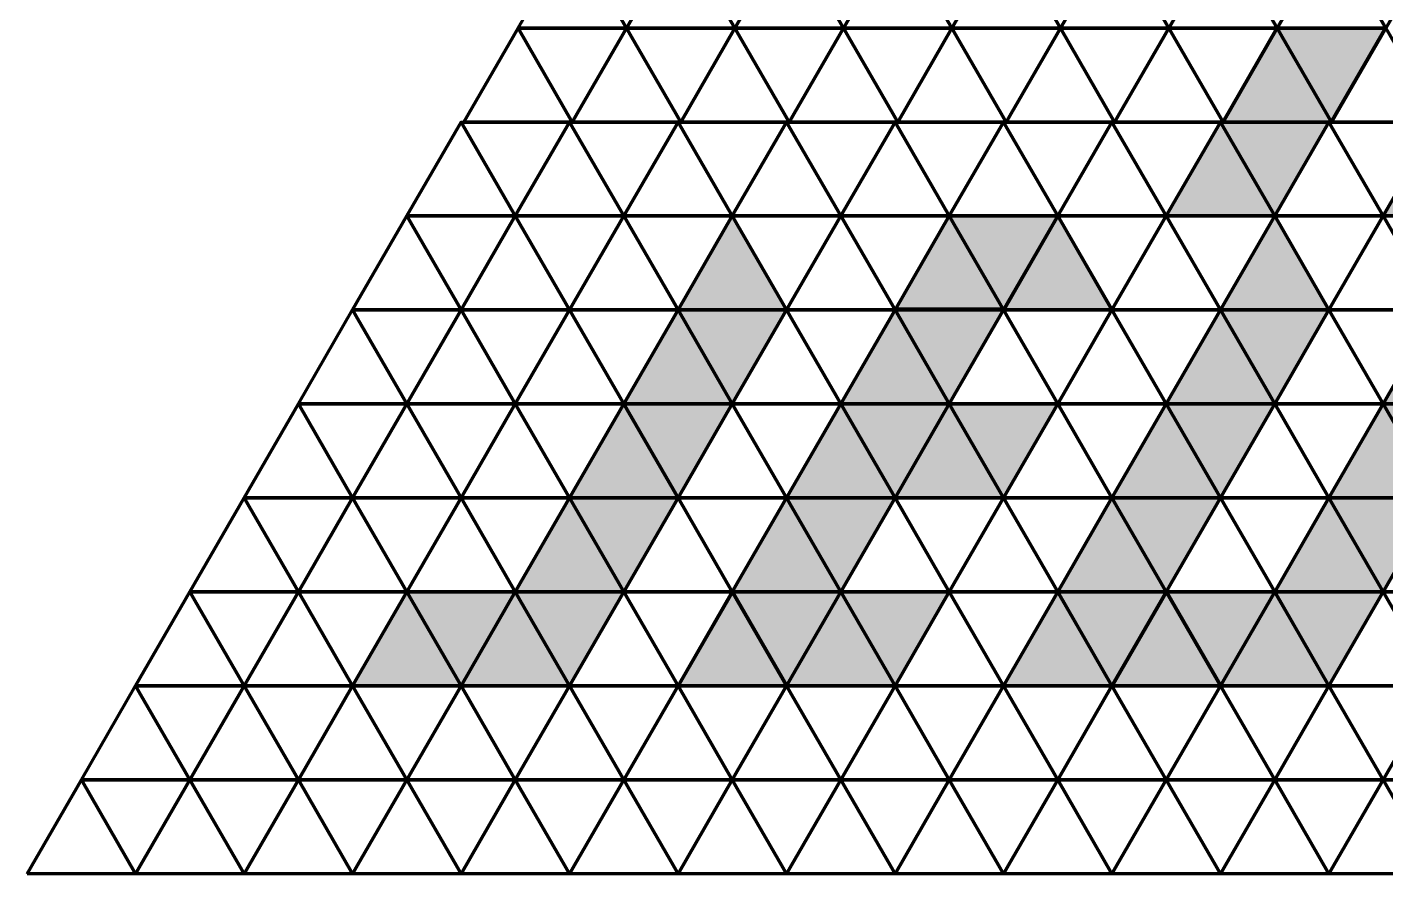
# Model space of a CAD drawing. Header units: inches. Extents: x 18 to 882, y -1167 to -33.
# Drawn here: x 337.3 to 564.4, y -830.6 to -689.2 of the extents above; entities that cross this region are included whole.
import ezdxf

# ---------------------------------------------------------------- set-up
doc = ezdxf.new("R2010")
doc.units = ezdxf.units.IN
doc.header["$MEASUREMENT"] = 0
doc.layers.add('Layer 1', color=7, linetype='Continuous')

# ---------------------------------------------------------------- blocks, each defined once
blk = doc.blocks.new('block 6')
at = {"layer": 'Layer 1', "true_color": 0xa7a9ab}
h = blk.add_hatch(color=253, dxfattribs=at)
h.dxf.hatch_style = 2
h.paths.add_polyline_path([(537.01, -704.91), (546.08, -689.21), (555.15, -704.91)])
h = blk.add_hatch(color=253, dxfattribs=at)
h.dxf.hatch_style = 2
h.paths.add_polyline_path([(564.23, -689.21), (555.16, -704.91), (546.09, -689.21)])
h = blk.add_hatch(color=253, dxfattribs=at)
h.dxf.hatch_style = 2
h.paths.add_polyline_path([(527.73, -720.58), (536.8, -704.87), (545.87, -720.58)])
h = blk.add_hatch(color=253, dxfattribs=at)
h.dxf.hatch_style = 2
h.paths.add_polyline_path([(554.95, -704.87), (545.88, -720.58), (536.81, -704.87)])
h = blk.add_hatch(color=253, dxfattribs=at)
h.dxf.hatch_style = 2
h.paths.add_polyline_path([(564.14, -720.85), (573.2, -705.15), (582.27, -720.85)])
h = blk.add_hatch(color=253, dxfattribs=at)
h.dxf.hatch_style = 2
h.paths.add_polyline_path([(446.03, -736.43), (455.1, -720.73), (464.17, -736.43)])
h = blk.add_hatch(color=253, dxfattribs=at)
h.dxf.hatch_style = 2
h.paths.add_polyline_path([(482.41, -736.44), (491.48, -720.73), (500.55, -736.44)])
h = blk.add_hatch(color=253, dxfattribs=at)
h.dxf.hatch_style = 2
h.paths.add_polyline_path([(509.61, -720.72), (500.55, -736.43), (491.48, -720.72)])
h = blk.add_hatch(color=253, dxfattribs=at)
h.dxf.hatch_style = 2
h.paths.add_polyline_path([(500.79, -736.43), (509.86, -720.73), (518.92, -736.43)])
h = blk.add_hatch(color=253, dxfattribs=at)
h.dxf.hatch_style = 2
h.paths.add_polyline_path([(536.72, -736.43), (545.79, -720.72), (554.85, -736.43)])
h = blk.add_hatch(color=253, dxfattribs=at)
h.dxf.hatch_style = 2
h.paths.add_polyline_path([(437.22, -752.13), (446.29, -736.43), (455.36, -752.13)])
h = blk.add_hatch(color=253, dxfattribs=at)
h.dxf.hatch_style = 2
h.paths.add_polyline_path([(464.43, -736.42), (455.36, -752.12), (446.29, -736.42)])
h = blk.add_hatch(color=253, dxfattribs=at)
h.dxf.hatch_style = 2
h.paths.add_polyline_path([(473.35, -752.15), (482.41, -736.44), (491.48, -752.15)])
h = blk.add_hatch(color=253, dxfattribs=at)
h.dxf.hatch_style = 2
h.paths.add_polyline_path([(500.55, -736.08), (491.48, -751.78), (482.41, -736.08)])
h = blk.add_hatch(color=253, dxfattribs=at)
h.dxf.hatch_style = 2
h.paths.add_polyline_path([(527.65, -752.14), (536.72, -736.43), (545.79, -752.14)])
h = blk.add_hatch(color=253, dxfattribs=at)
h.dxf.hatch_style = 2
h.paths.add_polyline_path([(554.85, -736.42), (545.79, -752.13), (536.72, -736.42)])
h = blk.add_hatch(color=253, dxfattribs=at)
h.dxf.hatch_style = 2
h.paths.add_polyline_path([(563.91, -752.14), (572.98, -736.43), (582.04, -752.14)])
h = blk.add_hatch(color=253, dxfattribs=at)
h.dxf.hatch_style = 2
h.paths.add_polyline_path([(427.81, -767.84), (436.87, -752.13), (445.94, -767.84)])
h = blk.add_hatch(color=253, dxfattribs=at)
h.dxf.hatch_style = 2
h.paths.add_polyline_path([(455.36, -752.12), (446.29, -767.83), (437.23, -752.12)])
h = blk.add_hatch(color=253, dxfattribs=at)
h.dxf.hatch_style = 2
h.paths.add_polyline_path([(464.28, -767.86), (473.35, -752.16), (482.41, -767.86)])
h = blk.add_hatch(color=253, dxfattribs=at)
h.dxf.hatch_style = 2
h.paths.add_polyline_path([(491.48, -752.15), (482.41, -767.85), (473.35, -752.15)])
h = blk.add_hatch(color=253, dxfattribs=at)
h.dxf.hatch_style = 2
h.paths.add_polyline_path([(482.41, -767.86), (491.48, -752.15), (500.55, -767.86)])
h = blk.add_hatch(color=253, dxfattribs=at)
h.dxf.hatch_style = 2
h.paths.add_polyline_path([(509.61, -752.14), (500.55, -767.84), (491.48, -752.14)])
h = blk.add_hatch(color=253, dxfattribs=at)
h.dxf.hatch_style = 2
h.paths.add_polyline_path([(518.59, -767.85), (527.65, -752.14), (536.72, -767.85)])
h = blk.add_hatch(color=253, dxfattribs=at)
h.dxf.hatch_style = 2
h.paths.add_polyline_path([(545.79, -752.14), (536.72, -767.84), (527.65, -752.14)])
h = blk.add_hatch(color=253, dxfattribs=at)
h.dxf.hatch_style = 2
h.paths.add_polyline_path([(554.84, -767.85), (563.91, -752.14), (572.98, -767.85)])
h = blk.add_hatch(color=253, dxfattribs=at)
h.dxf.hatch_style = 2
h.paths.add_polyline_path([(582.04, -752.14), (572.98, -767.84), (563.91, -752.14)])
h = blk.add_hatch(color=253, dxfattribs=at)
h.dxf.hatch_style = 2
h.paths.add_polyline_path([(418.83, -783.54), (427.9, -767.84), (436.97, -783.54)])
h = blk.add_hatch(color=253, dxfattribs=at)
h.dxf.hatch_style = 2
h.paths.add_polyline_path([(446.03, -767.83), (436.97, -783.53), (427.9, -767.83)])
h = blk.add_hatch(color=253, dxfattribs=at)
h.dxf.hatch_style = 2
h.paths.add_polyline_path([(455.21, -783.55), (464.28, -767.84), (473.35, -783.55)])
h = blk.add_hatch(color=253, dxfattribs=at)
h.dxf.hatch_style = 2
h.paths.add_polyline_path([(482.41, -767.84), (473.35, -783.54), (464.28, -767.84)])
h = blk.add_hatch(color=253, dxfattribs=at)
h.dxf.hatch_style = 2
h.paths.add_polyline_path([(509.52, -783.54), (518.58, -767.83), (527.65, -783.54)])
h = blk.add_hatch(color=253, dxfattribs=at)
h.dxf.hatch_style = 2
h.paths.add_polyline_path([(536.72, -767.82), (527.65, -783.53), (518.59, -767.82)])
h = blk.add_hatch(color=253, dxfattribs=at)
h.dxf.hatch_style = 2
h.paths.add_polyline_path([(545.78, -783.54), (554.84, -767.83), (563.91, -783.54)])
h = blk.add_hatch(color=253, dxfattribs=at)
h.dxf.hatch_style = 2
h.paths.add_polyline_path([(572.98, -767.82), (563.91, -783.53), (554.84, -767.82)])
h = blk.add_hatch(color=253, dxfattribs=at)
h.dxf.hatch_style = 2
h.paths.add_polyline_path([(391.63, -799.25), (400.7, -783.55), (409.77, -799.25)])
h = blk.add_hatch(color=253, dxfattribs=at)
h.dxf.hatch_style = 2
h.paths.add_polyline_path([(418.83, -783.54), (409.77, -799.24), (400.7, -783.54)])
h = blk.add_hatch(color=253, dxfattribs=at)
h.dxf.hatch_style = 2
h.paths.add_polyline_path([(410.02, -799.25), (419.09, -783.54), (428.16, -799.25)])
h = blk.add_hatch(color=253, dxfattribs=at)
h.dxf.hatch_style = 2
h.paths.add_polyline_path([(437.22, -783.53), (428.16, -799.24), (419.09, -783.53)])
h = blk.add_hatch(color=253, dxfattribs=at)
h.dxf.hatch_style = 2
h.paths.add_polyline_path([(446.39, -799.25), (455.45, -783.54), (464.52, -799.25)])
h = blk.add_hatch(color=253, dxfattribs=at)
h.dxf.hatch_style = 2
h.paths.add_polyline_path([(473.23, -783.53), (464.17, -799.24), (455.1, -783.53)])
h = blk.add_hatch(color=253, dxfattribs=at)
h.dxf.hatch_style = 2
h.paths.add_polyline_path([(464.28, -799.25), (473.35, -783.55), (482.41, -799.25)])
h = blk.add_hatch(color=253, dxfattribs=at)
h.dxf.hatch_style = 2
h.paths.add_polyline_path([(491.48, -783.54), (482.41, -799.24), (473.35, -783.54)])
h = blk.add_hatch(color=253, dxfattribs=at)
h.dxf.hatch_style = 2
h.paths.add_polyline_path([(500.69, -799.24), (509.76, -783.53), (518.83, -799.24)])
h = blk.add_hatch(color=253, dxfattribs=at)
h.dxf.hatch_style = 2
h.paths.add_polyline_path([(527.54, -783.52), (518.47, -799.23), (509.41, -783.52)])
h = blk.add_hatch(color=253, dxfattribs=at)
h.dxf.hatch_style = 2
h.paths.add_polyline_path([(518.94, -799.24), (528, -783.54), (537.07, -799.24)])
h = blk.add_hatch(color=253, dxfattribs=at)
h.dxf.hatch_style = 2
h.paths.add_polyline_path([(545.79, -783.53), (536.72, -799.23), (527.65, -783.53)])
h = blk.add_hatch(color=253, dxfattribs=at)
h.dxf.hatch_style = 2
h.paths.add_polyline_path([(536.95, -799.24), (546.02, -783.53), (555.08, -799.24)])
h = blk.add_hatch(color=253, dxfattribs=at)
h.dxf.hatch_style = 2
h.paths.add_polyline_path([(563.8, -783.52), (554.73, -799.23), (545.67, -783.52)])
at = {"layer": 'Layer 1', "lineweight": 0}
for points in [[(537.01, -704.91), (546.08, -689.21), (555.15, -704.91), (537.01, -704.91)], [(564.23, -689.21), (555.16, -704.91), (546.09, -689.21), (564.23, -689.21)], [(527.73, -720.58), (536.8, -704.87), (545.87, -720.58), (527.73, -720.58)], [(554.95, -704.87), (545.88, -720.58), (536.81, -704.87), (554.95, -704.87)], [(564.14, -720.85), (573.2, -705.15), (582.27, -720.85), (564.14, -720.85)], [(446.03, -736.43), (455.1, -720.73), (464.17, -736.43), (446.03, -736.43)], [(482.41, -736.44), (491.48, -720.73), (500.55, -736.44), (482.41, -736.44)], [(509.61, -720.72), (500.55, -736.43), (491.48, -720.72), (509.61, -720.72)], [(500.79, -736.43), (509.86, -720.73), (518.92, -736.43), (500.79, -736.43)], [(536.72, -736.43), (545.79, -720.72), (554.85, -736.43), (536.72, -736.43)], [(437.22, -752.13), (446.29, -736.43), (455.36, -752.13), (437.22, -752.13)], [(464.43, -736.42), (455.36, -752.12), (446.29, -736.42), (464.43, -736.42)], [(473.35, -752.15), (482.41, -736.44), (491.48, -752.15), (473.35, -752.15)], [(500.55, -736.08), (491.48, -751.78), (482.41, -736.08), (500.55, -736.08)], [(527.65, -752.14), (536.72, -736.43), (545.79, -752.14), (527.65, -752.14)], [(554.85, -736.42), (545.79, -752.13), (536.72, -736.42), (554.85, -736.42)], [(563.91, -752.14), (572.98, -736.43), (582.04, -752.14), (563.91, -752.14)], [(427.81, -767.84), (436.87, -752.13), (445.94, -767.84), (427.81, -767.84)], [(455.36, -752.12), (446.29, -767.83), (437.23, -752.12), (455.36, -752.12)], [(464.28, -767.86), (473.35, -752.16), (482.41, -767.86), (464.28, -767.86)], [(491.48, -752.15), (482.41, -767.85), (473.35, -752.15), (491.48, -752.15)], [(482.41, -767.86), (491.48, -752.15), (500.55, -767.86), (482.41, -767.86)], [(509.61, -752.14), (500.55, -767.84), (491.48, -752.14), (509.61, -752.14)], [(518.59, -767.85), (527.65, -752.14), (536.72, -767.85), (518.59, -767.85)], [(545.79, -752.14), (536.72, -767.84), (527.65, -752.14), (545.79, -752.14)], [(554.84, -767.85), (563.91, -752.14), (572.98, -767.85), (554.84, -767.85)], [(582.04, -752.14), (572.98, -767.84), (563.91, -752.14), (582.04, -752.14)], [(418.83, -783.54), (427.9, -767.84), (436.97, -783.54), (418.83, -783.54)], [(446.03, -767.83), (436.97, -783.53), (427.9, -767.83), (446.03, -767.83)], [(455.21, -783.55), (464.28, -767.84), (473.35, -783.55), (455.21, -783.55)], [(482.41, -767.84), (473.35, -783.54), (464.28, -767.84), (482.41, -767.84)], [(509.52, -783.54), (518.58, -767.83), (527.65, -783.54), (509.52, -783.54)], [(536.72, -767.82), (527.65, -783.53), (518.59, -767.82), (536.72, -767.82)], [(545.78, -783.54), (554.84, -767.83), (563.91, -783.54), (545.78, -783.54)], [(572.98, -767.82), (563.91, -783.53), (554.84, -767.82), (572.98, -767.82)], [(391.63, -799.25), (400.7, -783.55), (409.77, -799.25), (391.63, -799.25)], [(418.83, -783.54), (409.77, -799.24), (400.7, -783.54), (418.83, -783.54)], [(410.02, -799.25), (419.09, -783.54), (428.16, -799.25), (410.02, -799.25)], [(437.22, -783.53), (428.16, -799.24), (419.09, -783.53), (437.22, -783.53)], [(446.39, -799.25), (455.45, -783.54), (464.52, -799.25), (446.39, -799.25)], [(473.23, -783.53), (464.17, -799.24), (455.1, -783.53), (473.23, -783.53)], [(464.28, -799.25), (473.35, -783.55), (482.41, -799.25), (464.28, -799.25)], [(491.48, -783.54), (482.41, -799.24), (473.35, -783.54), (491.48, -783.54)], [(500.69, -799.24), (509.76, -783.53), (518.83, -799.24), (500.69, -799.24)], [(527.54, -783.52), (518.47, -799.23), (509.41, -783.52), (527.54, -783.52)], [(518.94, -799.24), (528, -783.54), (537.07, -799.24), (518.94, -799.24)], [(545.79, -783.53), (536.72, -799.23), (527.65, -783.53), (545.79, -783.53)], [(536.95, -799.24), (546.02, -783.53), (555.08, -799.24), (536.95, -799.24)], [(563.8, -783.52), (554.73, -799.23), (545.67, -783.52), (563.8, -783.52)]]:
    blk.add_lwpolyline(points, dxfattribs=at)
blk = doc.blocks.new('block 7')
at = {"layer": 'Layer 1', "color": 179, "lineweight": 70, "true_color": 0x231f20}
for points in [[(419.38, -689.31), (428.44, -673.6), (437.51, -689.31), (419.38, -689.31)], [(446.58, -673.6), (437.51, -689.31), (428.44, -673.6), (446.58, -673.6)], [(437.51, -689.31), (446.58, -673.6), (455.65, -689.31), (437.51, -689.31)], [(464.71, -673.6), (455.64, -689.31), (446.58, -673.6), (464.71, -673.6)], [(455.65, -689.31), (464.71, -673.6), (473.78, -689.31), (455.65, -689.31)], [(482.85, -673.6), (473.78, -689.31), (464.71, -673.6), (482.85, -673.6)], [(473.78, -689.31), (482.85, -673.6), (491.91, -689.31), (473.78, -689.31)], [(500.98, -673.6), (491.91, -689.31), (482.85, -673.6), (500.98, -673.6)], [(491.91, -689.31), (500.98, -673.6), (510.05, -689.31), (491.91, -689.31)], [(519.11, -673.6), (510.05, -689.31), (500.98, -673.6), (519.11, -673.6)], [(510.05, -689.31), (519.11, -673.6), (528.18, -689.31), (510.05, -689.31)], [(537.25, -673.6), (528.18, -689.31), (519.11, -673.6), (537.25, -673.6)], [(528.18, -689.31), (537.25, -673.6), (546.31, -689.31), (528.18, -689.31)], [(555.38, -673.6), (546.31, -689.31), (537.25, -673.6), (555.38, -673.6)], [(546.31, -689.31), (555.38, -673.6), (564.45, -689.31), (546.31, -689.31)], [(573.52, -673.6), (564.45, -689.31), (555.38, -673.6), (573.52, -673.6)], [(410.31, -705.01), (419.38, -689.31), (428.44, -705.01), (410.31, -705.01)], [(437.51, -689.31), (428.44, -705.01), (419.38, -689.31), (437.51, -689.31)], [(428.44, -705.01), (437.51, -689.31), (446.58, -705.01), (428.44, -705.01)], [(455.64, -689.31), (446.58, -705.01), (437.51, -689.31), (455.64, -689.31)], [(446.58, -705.01), (455.64, -689.31), (464.71, -705.01), (446.58, -705.01)], [(473.78, -689.31), (464.71, -705.01), (455.64, -689.31), (473.78, -689.31)], [(464.71, -705.01), (473.78, -689.31), (482.85, -705.01), (464.71, -705.01)], [(491.91, -689.31), (482.85, -705.01), (473.78, -689.31), (491.91, -689.31)], [(482.85, -705.01), (491.91, -689.31), (500.98, -705.01), (482.85, -705.01)], [(510.05, -689.31), (500.98, -705.01), (491.91, -689.31), (510.05, -689.31)], [(500.98, -705.01), (510.05, -689.31), (519.11, -705.01), (500.98, -705.01)], [(528.18, -689.31), (519.11, -705.01), (510.05, -689.31), (528.18, -689.31)], [(519.11, -705.01), (528.18, -689.31), (537.25, -705.01), (519.11, -705.01)], [(546.31, -689.31), (537.25, -705.01), (528.18, -689.31), (546.31, -689.31)], [(537.25, -705.01), (546.31, -689.31), (555.38, -705.01), (537.25, -705.01)], [(564.45, -689.31), (555.38, -705.01), (546.31, -689.31), (564.45, -689.31)], [(555.38, -705.01), (564.45, -689.31), (573.52, -705.01), (555.38, -705.01)], [(400.8, -720.71), (409.86, -705.01), (418.93, -720.71), (400.8, -720.71)], [(428, -705.01), (418.93, -720.71), (409.86, -705.01), (428, -705.01)], [(418.93, -720.71), (428, -705.01), (437.06, -720.71), (418.93, -720.71)], [(446.13, -705.01), (437.06, -720.71), (428, -705.01), (446.13, -705.01)], [(437.06, -720.71), (446.13, -705.01), (455.2, -720.71), (437.06, -720.71)], [(464.27, -705.01), (455.2, -720.71), (446.13, -705.01), (464.27, -705.01)], [(455.2, -720.71), (464.26, -705.01), (473.33, -720.71), (455.2, -720.71)], [(482.4, -705.01), (473.33, -720.71), (464.27, -705.01), (482.4, -705.01)], [(473.33, -720.71), (482.4, -705.01), (491.47, -720.71), (473.33, -720.71)], [(500.53, -705.01), (491.47, -720.71), (482.4, -705.01), (500.53, -705.01)], [(491.47, -720.71), (500.53, -705.01), (509.6, -720.71), (491.47, -720.71)], [(518.67, -705.01), (509.6, -720.71), (500.53, -705.01), (518.67, -705.01)], [(509.6, -720.71), (518.67, -705.01), (527.73, -720.71), (509.6, -720.71)], [(536.8, -705.01), (527.73, -720.71), (518.67, -705.01), (536.8, -705.01)], [(527.73, -720.71), (536.8, -705.01), (545.87, -720.71), (527.73, -720.71)], [(554.93, -705.01), (545.87, -720.71), (536.8, -705.01), (554.93, -705.01)], [(545.87, -720.71), (554.94, -705.01), (564, -720.71), (545.87, -720.71)], [(573.07, -705.01), (564, -720.71), (554.94, -705.01), (573.07, -705.01)], [(564, -720.71), (573.07, -705.01), (582.14, -720.71), (564, -720.71)], [(391.73, -736.42), (400.8, -720.71), (409.86, -736.42), (391.73, -736.42)], [(418.93, -720.71), (409.86, -736.42), (400.8, -720.71), (418.93, -720.71)], [(409.86, -736.42), (418.93, -720.71), (428, -736.42), (409.86, -736.42)], [(437.06, -720.71), (428, -736.42), (418.93, -720.71), (437.06, -720.71)], [(428, -736.42), (437.06, -720.71), (446.13, -736.42), (428, -736.42)], [(455.2, -720.71), (446.13, -736.42), (437.06, -720.71), (455.2, -720.71)], [(446.13, -736.42), (455.2, -720.71), (464.27, -736.42), (446.13, -736.42)], [(473.33, -720.71), (464.27, -736.42), (455.2, -720.71), (473.33, -720.71)], [(464.27, -736.42), (473.33, -720.71), (482.4, -736.42), (464.27, -736.42)], [(491.47, -720.71), (482.4, -736.42), (473.33, -720.71), (491.47, -720.71)], [(482.4, -736.42), (491.47, -720.71), (500.53, -736.42), (482.4, -736.42)], [(509.6, -720.71), (500.53, -736.42), (491.47, -720.71), (509.6, -720.71)], [(500.53, -736.42), (509.6, -720.71), (518.67, -736.42), (500.53, -736.42)], [(527.73, -720.71), (518.67, -736.42), (509.6, -720.71), (527.73, -720.71)], [(518.67, -736.42), (527.73, -720.71), (536.8, -736.42), (518.67, -736.42)], [(545.87, -720.71), (536.8, -736.42), (527.73, -720.71), (545.87, -720.71)], [(536.8, -736.42), (545.87, -720.71), (554.94, -736.42), (536.8, -736.42)], [(564, -720.71), (554.94, -736.42), (545.87, -720.71), (564, -720.71)], [(554.94, -736.42), (564, -720.71), (573.07, -736.42), (554.94, -736.42)], [(582.14, -720.71), (573.07, -736.42), (564, -720.71), (582.14, -720.71)], [(382.66, -752.12), (391.73, -736.42), (400.8, -752.12), (382.66, -752.12)], [(409.86, -736.42), (400.8, -752.12), (391.73, -736.42), (409.86, -736.42)], [(400.8, -752.12), (409.86, -736.42), (418.93, -752.12), (400.8, -752.12)], [(428, -736.42), (418.93, -752.12), (409.86, -736.42), (428, -736.42)], [(418.93, -752.12), (428, -736.42), (437.06, -752.12), (418.93, -752.12)], [(446.13, -736.42), (437.06, -752.12), (428, -736.42), (446.13, -736.42)], [(437.06, -752.12), (446.13, -736.42), (455.2, -752.12), (437.06, -752.12)], [(464.27, -736.42), (455.2, -752.12), (446.13, -736.42), (464.27, -736.42)], [(455.2, -752.12), (464.27, -736.42), (473.33, -752.12), (455.2, -752.12)], [(482.4, -736.42), (473.33, -752.12), (464.26, -736.42), (482.4, -736.42)], [(473.33, -752.12), (482.4, -736.42), (491.47, -752.12), (473.33, -752.12)], [(500.53, -736.42), (491.47, -752.12), (482.4, -736.42), (500.53, -736.42)], [(491.47, -752.12), (500.53, -736.42), (509.6, -752.12), (491.47, -752.12)], [(518.67, -736.42), (509.6, -752.12), (500.53, -736.42), (518.67, -736.42)], [(509.6, -752.12), (518.67, -736.42), (527.73, -752.12), (509.6, -752.12)], [(536.8, -736.42), (527.73, -752.12), (518.67, -736.42), (536.8, -736.42)], [(527.73, -752.12), (536.8, -736.42), (545.87, -752.12), (527.73, -752.12)], [(554.94, -736.42), (545.87, -752.12), (536.8, -736.42), (554.94, -736.42)], [(545.87, -752.12), (554.94, -736.42), (564, -752.12), (545.87, -752.12)], [(573.07, -736.42), (564, -752.12), (554.94, -736.42), (573.07, -736.42)], [(564, -752.12), (573.07, -736.42), (582.14, -752.12), (564, -752.12)], [(373.6, -767.83), (382.66, -752.12), (391.73, -767.83), (373.6, -767.83)], [(400.8, -752.12), (391.73, -767.83), (382.66, -752.12), (400.8, -752.12)], [(391.73, -767.83), (400.8, -752.12), (409.86, -767.83), (391.73, -767.83)], [(418.93, -752.12), (409.86, -767.83), (400.8, -752.12), (418.93, -752.12)], [(409.86, -767.83), (418.93, -752.12), (428, -767.83), (409.86, -767.83)], [(437.06, -752.12), (428, -767.83), (418.93, -752.12), (437.06, -752.12)], [(428, -767.83), (437.06, -752.12), (446.13, -767.83), (428, -767.83)], [(455.2, -752.12), (446.13, -767.83), (437.06, -752.12), (455.2, -752.12)], [(446.13, -767.83), (455.2, -752.12), (464.26, -767.83), (446.13, -767.83)], [(473.33, -752.12), (464.26, -767.83), (455.2, -752.12), (473.33, -752.12)], [(464.26, -767.83), (473.33, -752.12), (482.4, -767.83), (464.26, -767.83)], [(491.47, -752.12), (482.4, -767.83), (473.33, -752.12), (491.47, -752.12)], [(482.4, -767.83), (491.47, -752.12), (500.53, -767.83), (482.4, -767.83)], [(509.6, -752.12), (500.53, -767.83), (491.47, -752.12), (509.6, -752.12)], [(500.53, -767.83), (509.6, -752.12), (518.67, -767.83), (500.53, -767.83)], [(527.73, -752.12), (518.67, -767.83), (509.6, -752.12), (527.73, -752.12)], [(518.67, -767.83), (527.73, -752.12), (536.8, -767.83), (518.67, -767.83)], [(545.87, -752.12), (536.8, -767.83), (527.73, -752.12), (545.87, -752.12)], [(536.8, -767.83), (545.87, -752.12), (554.94, -767.83), (536.8, -767.83)], [(564, -752.12), (554.94, -767.83), (545.87, -752.12), (564, -752.12)], [(554.94, -767.83), (564, -752.12), (573.07, -767.83), (554.94, -767.83)], [(582.14, -752.12), (573.07, -767.83), (564, -752.12), (582.14, -752.12)], [(364.53, -783.53), (373.6, -767.83), (382.66, -783.53), (364.53, -783.53)], [(391.73, -767.83), (382.66, -783.53), (373.6, -767.83), (391.73, -767.83)], [(382.66, -783.53), (391.73, -767.83), (400.8, -783.53), (382.66, -783.53)], [(409.86, -767.83), (400.8, -783.53), (391.73, -767.83), (409.86, -767.83)], [(400.8, -783.53), (409.86, -767.83), (418.93, -783.53), (400.8, -783.53)], [(428, -767.83), (418.93, -783.53), (409.86, -767.83), (428, -767.83)], [(418.93, -783.53), (428, -767.83), (437.06, -783.53), (418.93, -783.53)], [(446.13, -767.83), (437.06, -783.53), (428, -767.83), (446.13, -767.83)], [(437.06, -783.53), (446.13, -767.83), (455.2, -783.53), (437.06, -783.53)], [(464.26, -767.83), (455.2, -783.53), (446.13, -767.83), (464.26, -767.83)], [(455.2, -783.53), (464.26, -767.83), (473.33, -783.53), (455.2, -783.53)], [(482.4, -767.83), (473.33, -783.53), (464.26, -767.83), (482.4, -767.83)], [(473.33, -783.53), (482.4, -767.83), (491.47, -783.53), (473.33, -783.53)], [(500.53, -767.83), (491.46, -783.53), (482.4, -767.83), (500.53, -767.83)], [(491.47, -783.53), (500.53, -767.83), (509.6, -783.53), (491.47, -783.53)], [(518.67, -767.83), (509.6, -783.53), (500.53, -767.83), (518.67, -767.83)], [(509.6, -783.53), (518.67, -767.83), (527.73, -783.53), (509.6, -783.53)], [(536.8, -767.83), (527.73, -783.53), (518.67, -767.83), (536.8, -767.83)], [(527.73, -783.53), (536.8, -767.83), (545.87, -783.53), (527.73, -783.53)], [(554.93, -767.83), (545.87, -783.53), (536.8, -767.83), (554.93, -767.83)], [(545.87, -783.53), (554.94, -767.83), (564, -783.53), (545.87, -783.53)], [(573.07, -767.83), (564, -783.53), (554.93, -767.83), (573.07, -767.83)], [(564, -783.53), (573.07, -767.83), (582.14, -783.53), (564, -783.53)], [(355.46, -799.24), (364.53, -783.53), (373.6, -799.24), (355.46, -799.24)], [(382.66, -783.53), (373.6, -799.24), (364.53, -783.53), (382.66, -783.53)], [(373.6, -799.24), (382.66, -783.53), (391.73, -799.24), (373.6, -799.24)], [(400.8, -783.53), (391.73, -799.24), (382.66, -783.53), (400.8, -783.53)], [(391.73, -799.24), (400.8, -783.53), (409.86, -799.24), (391.73, -799.24)], [(418.93, -783.53), (409.86, -799.24), (400.8, -783.53), (418.93, -783.53)], [(409.86, -799.24), (418.93, -783.53), (428, -799.24), (409.86, -799.24)], [(437.06, -783.53), (428, -799.24), (418.93, -783.53), (437.06, -783.53)], [(428, -799.24), (437.06, -783.53), (446.13, -799.24), (428, -799.24)], [(455.2, -783.53), (446.13, -799.24), (437.06, -783.53), (455.2, -783.53)], [(446.13, -799.24), (455.2, -783.53), (464.26, -799.24), (446.13, -799.24)], [(473.33, -783.53), (464.26, -799.24), (455.2, -783.53), (473.33, -783.53)], [(464.26, -799.24), (473.33, -783.53), (482.4, -799.24), (464.26, -799.24)], [(491.47, -783.53), (482.4, -799.24), (473.33, -783.53), (491.47, -783.53)], [(482.4, -799.24), (491.47, -783.53), (500.53, -799.24), (482.4, -799.24)], [(509.6, -783.53), (500.53, -799.24), (491.47, -783.53), (509.6, -783.53)], [(500.53, -799.24), (509.6, -783.53), (518.67, -799.24), (500.53, -799.24)], [(527.73, -783.53), (518.67, -799.24), (509.6, -783.53), (527.73, -783.53)], [(518.67, -799.24), (527.73, -783.53), (536.8, -799.24), (518.67, -799.24)], [(545.87, -783.53), (536.8, -799.24), (527.73, -783.53), (545.87, -783.53)], [(536.8, -799.24), (545.87, -783.53), (554.94, -799.24), (536.8, -799.24)], [(564, -783.53), (554.94, -799.24), (545.87, -783.53), (564, -783.53)], [(554.94, -799.24), (564, -783.53), (573.07, -799.24), (554.94, -799.24)], [(582.14, -783.53), (573.07, -799.24), (564, -783.53), (582.14, -783.53)], [(346.39, -814.94), (355.46, -799.24), (364.53, -814.94), (346.39, -814.94)], [(373.6, -799.24), (364.53, -814.94), (355.46, -799.24), (373.6, -799.24)], [(364.53, -814.94), (373.6, -799.24), (382.66, -814.94), (364.53, -814.94)], [(391.73, -799.24), (382.66, -814.94), (373.6, -799.24), (391.73, -799.24)], [(382.66, -814.94), (391.73, -799.24), (400.8, -814.94), (382.66, -814.94)], [(409.86, -799.24), (400.8, -814.94), (391.73, -799.24), (409.86, -799.24)], [(400.8, -814.94), (409.86, -799.24), (418.93, -814.94), (400.8, -814.94)], [(428, -799.24), (418.93, -814.94), (409.86, -799.24), (428, -799.24)], [(418.93, -814.94), (428, -799.24), (437.06, -814.94), (418.93, -814.94)], [(446.13, -799.24), (437.06, -814.94), (428, -799.24), (446.13, -799.24)], [(437.06, -814.94), (446.13, -799.24), (455.2, -814.94), (437.06, -814.94)], [(464.26, -799.24), (455.2, -814.94), (446.13, -799.24), (464.26, -799.24)], [(455.2, -814.94), (464.26, -799.24), (473.33, -814.94), (455.2, -814.94)], [(482.4, -799.24), (473.33, -814.94), (464.26, -799.24), (482.4, -799.24)], [(473.33, -814.94), (482.4, -799.24), (491.47, -814.94), (473.33, -814.94)], [(500.53, -799.24), (491.47, -814.94), (482.4, -799.24), (500.53, -799.24)], [(491.47, -814.94), (500.53, -799.24), (509.6, -814.94), (491.47, -814.94)], [(518.67, -799.24), (509.6, -814.94), (500.53, -799.24), (518.67, -799.24)], [(509.6, -814.94), (518.67, -799.24), (527.73, -814.94), (509.6, -814.94)], [(536.8, -799.24), (527.73, -814.94), (518.67, -799.24), (536.8, -799.24)], [(527.73, -814.94), (536.8, -799.24), (545.87, -814.94), (527.73, -814.94)], [(554.94, -799.24), (545.87, -814.94), (536.8, -799.24), (554.94, -799.24)], [(545.87, -814.94), (554.94, -799.24), (564, -814.94), (545.87, -814.94)], [(573.07, -799.24), (564, -814.94), (554.94, -799.24), (573.07, -799.24)], [(564, -814.94), (573.07, -799.24), (582.14, -814.94), (564, -814.94)], [(337.33, -830.64), (346.39, -814.94), (355.46, -830.64), (337.33, -830.64)], [(364.53, -814.94), (355.46, -830.64), (346.39, -814.94), (364.53, -814.94)], [(355.46, -830.64), (364.53, -814.94), (373.6, -830.64), (355.46, -830.64)], [(382.66, -814.94), (373.59, -830.64), (364.53, -814.94), (382.66, -814.94)], [(373.6, -830.64), (382.66, -814.94), (391.73, -830.64), (373.6, -830.64)], [(400.8, -814.94), (391.73, -830.64), (382.66, -814.94), (400.8, -814.94)], [(391.73, -830.64), (400.8, -814.94), (409.86, -830.64), (391.73, -830.64)], [(418.93, -814.94), (409.86, -830.64), (400.8, -814.94), (418.93, -814.94)], [(409.86, -830.64), (418.93, -814.94), (428, -830.64), (409.86, -830.64)], [(437.06, -814.94), (428, -830.64), (418.93, -814.94), (437.06, -814.94)], [(428, -830.64), (437.06, -814.94), (446.13, -830.64), (428, -830.64)], [(455.2, -814.94), (446.13, -830.64), (437.06, -814.94), (455.2, -814.94)], [(446.13, -830.64), (455.2, -814.94), (464.26, -830.64), (446.13, -830.64)], [(473.33, -814.94), (464.26, -830.64), (455.2, -814.94), (473.33, -814.94)], [(464.26, -830.64), (473.33, -814.94), (482.4, -830.64), (464.26, -830.64)], [(491.47, -814.94), (482.4, -830.64), (473.33, -814.94), (491.47, -814.94)], [(482.4, -830.64), (491.47, -814.94), (500.53, -830.64), (482.4, -830.64)], [(509.6, -814.94), (500.53, -830.64), (491.47, -814.94), (509.6, -814.94)], [(500.53, -830.64), (509.6, -814.94), (518.67, -830.64), (500.53, -830.64)], [(527.73, -814.94), (518.67, -830.64), (509.6, -814.94), (527.73, -814.94)], [(518.67, -830.64), (527.73, -814.94), (536.8, -830.64), (518.67, -830.64)], [(545.87, -814.94), (536.8, -830.64), (527.73, -814.94), (545.87, -814.94)], [(536.8, -830.64), (545.87, -814.94), (554.94, -830.64), (536.8, -830.64)], [(564, -814.94), (554.94, -830.64), (545.87, -814.94), (564, -814.94)], [(554.93, -830.64), (564, -814.94), (573.07, -830.64), (554.93, -830.64)], [(582.14, -814.94), (573.07, -830.64), (564, -814.94), (582.14, -814.94)]]:
    blk.add_lwpolyline(points, dxfattribs=at)
blk = doc.blocks.new('block 5')
at = {"layer": 'Layer 1'}
for name in ['block 7', 'block 6']:
    blk.add_blockref(name, (0, 0), dxfattribs=at)

msp = doc.modelspace()

# ---------------------------------------------------------------- block references
at = {"layer": 'Layer 1'}
msp.add_blockref('block 5', (0, 0), dxfattribs=at)

doc.saveas('drawing.dxf')
